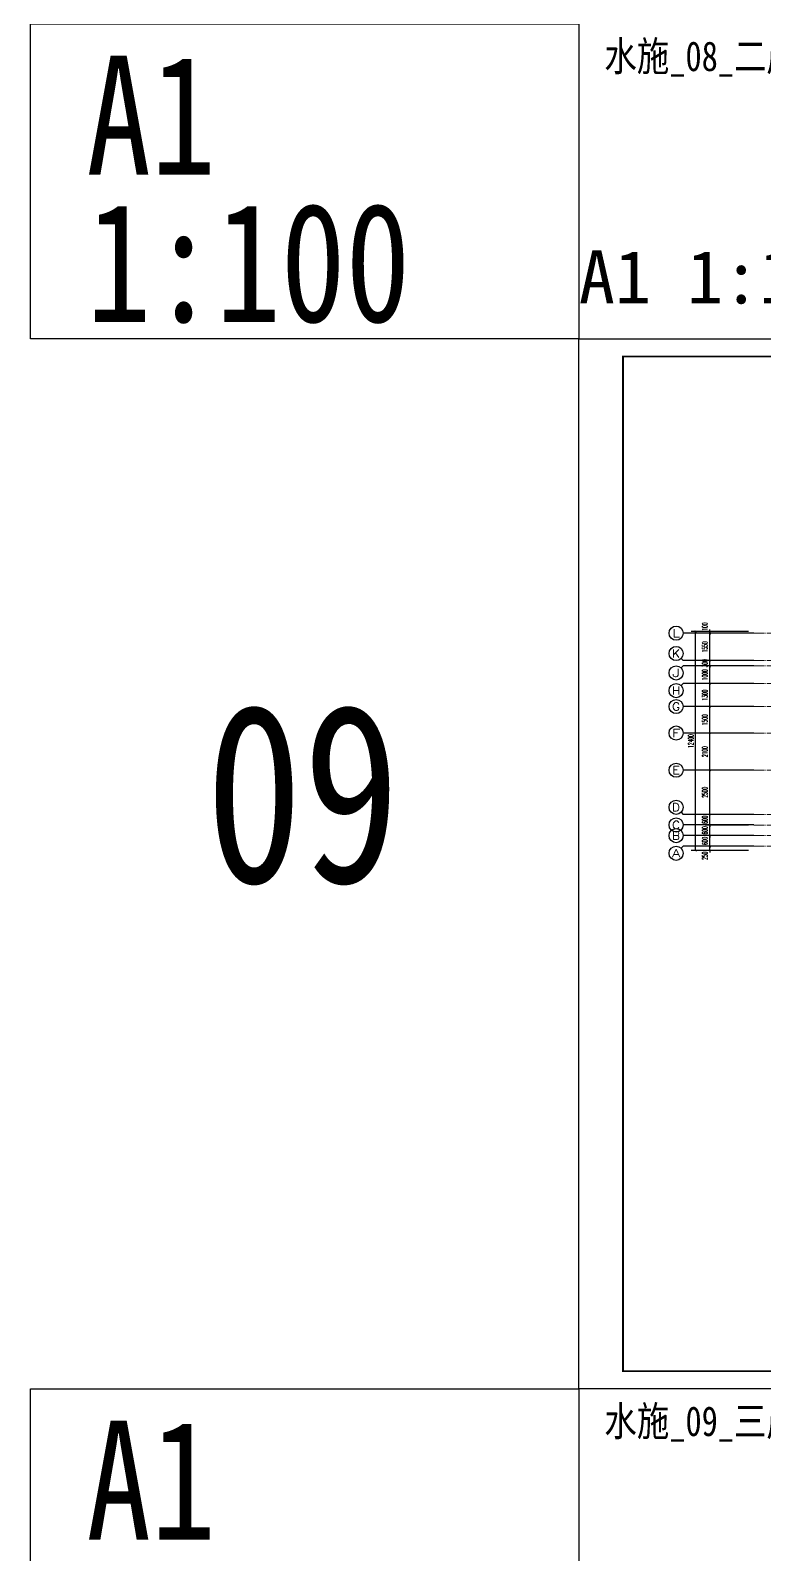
# Model space of a CAD drawing. Extents: x 27938 to 650306, y -92720 to 1524912.
# Drawn here: x 229214 to 270713, y 478675 to 564882 of the extents above; entities that cross this region are included whole.
import ezdxf
from ezdxf.enums import TextEntityAlignment as Align

# ---------------------------------------------------------------- set-up
doc = ezdxf.new("R2010")
doc.units = 0
doc.header["$LTSCALE"] = 1000
doc.header["$MEASUREMENT"] = 0
doc.linetypes.add('DOTE', pattern=[2.42, 2, -0.2, 0.02, -0.2])
for name, color, linetype in [('AXIS', 3, 'Continuous'), ('AXIS_TEXT', 4, 'Continuous'), ('text', 7, 'Continuous'), ('图框', 140, 'Continuous'), ('导图字', 7, 'Continuous')]:
    doc.layers.add(name, color=color, linetype=linetype)
doc.layers.add('DOTE', color=19, linetype='DOTE', lineweight=9)
doc.layers.add('yichutu', color=7, linetype='Continuous', true_color=0xffffff, plot=False)
doc.styles.add('_TCH_AXIS', font='COMPLEX', dxfattribs={"bigfont": 'GBCBIG'})
doc.styles.add('_TCH_DIM_T3', font='SIMPLEX.shx', dxfattribs={"width": 0.494118, "bigfont": 'GBCBIG.shx'})
doc.styles.add('_TCH_LABEL', font='simhei.ttf')
doc.styles.add('COMPLEX', font='COMPLEX')
doc.styles.add('黑体', font='simhei.ttf')
doc.dimstyles.new('_TCH_ARCH&&100', dxfattribs={"dimtxt": 297.5, "dimasz": 100, "dimexe": 250, "dimexo": 300, "dimgap": 126.25, "dimtad": 1, "dimdec": 0, "dimzin": 0, "dimdsep": 46, "dimtxsty": '_TCH_DIM_T3', "dimblk": 'ARCHTICK', "dimcen": 0.09, "dimclrt": 4, "dimazin": 2, "dimtfac": 1, "dimtdec": 0, "dimtix": 1, "dimtmove": 2, "dimatfit": 3, "dimfxl": 1, "dimtolj": 1, "dimtzin": 0, "dimarcsym": 0})

# ---------------------------------------------------------------- blocks, each defined once
blk = doc.blocks.new('FGDGDRGSDGDG')
at = {"layer": 'DOTE', "linetype": 'DOTE', "ltscale": 0.3}
for p, q in [((490182, 529998), (490182, 513948)), ((491982, 529998), (491982, 522348)), ((494982, 529998), (494982, 522348)), ((496782, 529998), (496782, 513948)), ((499982, 529998), (499982, 523848)), ((502482, 529998), (502482, 522348)), ((505282, 529998), (505282, 522348)), ((507782, 529998), (507782, 523848)), ((510982, 529998), (510982, 513948)), ((512782, 529998), (512782, 522348)), ((515782, 529998), (515782, 522348)), ((517582, 529998), (517582, 513948)), ((519382, 529998), (519382, 522348)), ((522382, 529998), (522382, 522348)), ((524182, 529998), (524182, 513948)), ((527382, 529998), (527382, 523848)), ((529882, 529998), (529882, 522348)), ((532682, 529998), (532682, 522348)), ((535182, 529998), (535182, 523848)), ((538382, 529998), (538382, 513948)), ((540182, 529998), (540182, 522348)), ((543182, 529998), (543182, 522348)), ((544982, 529998), (544982, 513948)), ((488182, 527998), (546982, 527998)), ((501682, 527998), (501682, 526448)), ((506082, 527998), (506082, 526448)), ((529082, 527998), (529082, 526448)), ((533482, 527998), (533482, 526448)), ((488182, 526448), (546982, 526448)), ((488182, 526148), (546982, 526148)), ((488182, 525148), (546982, 525148)), ((488182, 523848), (546982, 523848)), ((500682, 523848), (500682, 513948)), ((507082, 523848), (507082, 513948)), ((528082, 523848), (528082, 513948)), ((534482, 523848), (534482, 513948)), ((488182, 522348), (546982, 522348)), ((493682, 522348), (493682, 513948)), ((502632, 522348), (502632, 520248)), ((505132, 522348), (505132, 520248)), ((514082, 522348), (514082, 513948)), ((521082, 522348), (521082, 513948)), ((530032, 522348), (530032, 520248)), ((532532, 522348), (532532, 520248)), ((541482, 522348), (541482, 513948)), ((488182, 520248), (546982, 520248)), ((503882, 520248), (503882, 513948)), ((531282, 520248), (531282, 513948)), ((488182, 517748), (546982, 517748)), ((492882, 517748), (492882, 517148)), ((514882, 517748), (514882, 517148)), ((520282, 517748), (520282, 517148)), ((542282, 517748), (542282, 517148)), ((488182, 517148), (546982, 517148)), ((488182, 516548), (546982, 516548)), ((499982, 516548), (499982, 515948)), ((501482, 516548), (501482, 515948)), ((506282, 516548), (506282, 515948)), ((507782, 516548), (507782, 515948)), ((527382, 516548), (527382, 515948)), ((528882, 516548), (528882, 515948)), ((533682, 516548), (533682, 515948)), ((535182, 516548), (535182, 515948)), ((488182, 515948), (546982, 515948))]:
    blk.add_line(p, q, dxfattribs=at)
blk = doc.blocks.new('TK')
at = {"layer": '图框'}
blk.add_lwpolyline([(465375, 548714), (549475, 548714), (549475, 489314), (465375, 489314)], close=True, dxfattribs=at)
blk.add_lwpolyline([(465375, 548714), (549475, 548714), (549475, 489314), (465375, 489314)], close=True, dxfattribs=at)
at = {"layer": '图框', "const_width": 100}
blk.add_lwpolyline([(548475, 490314), (548475, 547714), (467875, 547714), (467875, 490314)], close=True, dxfattribs=at)
blk = doc.blocks.new('yct-841-594-84100-59399.9999999999-100-1000.0')
at = {"layer": 'yichutu', "color": 7, "true_color": 0xffffff}
blk.add_lwpolyline([(0, 0), (0, 59400), (84100, 59400), (84100, 0)], close=True, dxfattribs=at)
at = {"layer": 'yichutu', "color": 7, "true_color": 0xffffff, "style": '_TCH_LABEL'}
blk.add_text('A1 1:100', height=3000, dxfattribs=at).set_placement((0, 61400))
blk = doc.blocks.new('_ArchTick')
at = {"color": 0, "linetype": 'ByBlock', "const_width": 0.4}
blk.add_lwpolyline([(-0.5, -0.5), (0.5, 0.5)], dxfattribs=at)
blk = doc.blocks.new('*D919')
at = {"layer": 'AXIS', "color": 0, "lineweight": -2}
for p, q in [((269817, 518740), (267367, 518740)), ((269817, 518490), (267367, 518490)), ((267617, 518740), (267617, 518840)), ((267617, 518490), (267617, 518740)), ((267617, 518490), (267617, 518390))]:
    blk.add_line(p, q, dxfattribs=at)
at = {"layer": 'Defpoints', "color": 0}
for p in [(267617, 518740), (270117, 518740), (270117, 518490)]:
    blk.add_point(p, dxfattribs=at)
at = {"layer": 'AXIS', "color": 0, "lineweight": -2, "xscale": 100, "yscale": 100, "zscale": 100}
for p, rotation in [((267617, 518740), 270), ((267617, 518490), 90)]:
    blk.add_blockref('_ArchTick', p, dxfattribs=dict(at, rotation=rotation))
at = {"layer": 'AXIS', "color": 4, "insert": (267342, 518201), "char_height": 297.5, "attachment_point": 5, "rotation": 90, "style": '_TCH_DIM_T3'}
blk.add_mtext('\\A1;250', dxfattribs=at)
blk = doc.blocks.new('*D920')
at = {"layer": 'AXIS', "color": 0, "lineweight": -2}
for p, q in [((269817, 519340), (267367, 519340)), ((267617, 519340), (267617, 519440)), ((267617, 518740), (267617, 519340)), ((269817, 518740), (267367, 518740)), ((267617, 518740), (267617, 518640))]:
    blk.add_line(p, q, dxfattribs=at)
at = {"layer": 'Defpoints', "color": 0}
for p in [(267617, 519340), (270117, 519340), (270117, 518740)]:
    blk.add_point(p, dxfattribs=at)
at = {"layer": 'AXIS', "color": 0, "lineweight": -2, "xscale": 100, "yscale": 100, "zscale": 100}
for p, rotation in [((267617, 519340), 270), ((267617, 518740), 90)]:
    blk.add_blockref('_ArchTick', p, dxfattribs=dict(at, rotation=rotation))
at = {"layer": 'AXIS', "color": 4, "insert": (267342, 519040), "char_height": 297.5, "attachment_point": 5, "rotation": 90, "style": '_TCH_DIM_T3'}
blk.add_mtext('\\A1;600', dxfattribs=at)
blk = doc.blocks.new('*D921')
at = {"layer": 'AXIS', "color": 0, "lineweight": -2}
for p, q in [((269817, 519940), (267367, 519940)), ((267617, 519940), (267617, 520040)), ((267617, 519340), (267617, 519940)), ((269817, 519340), (267367, 519340)), ((267617, 519340), (267617, 519240))]:
    blk.add_line(p, q, dxfattribs=at)
at = {"layer": 'Defpoints', "color": 0}
for p in [(267617, 519940), (270117, 519940), (270117, 519340)]:
    blk.add_point(p, dxfattribs=at)
at = {"layer": 'AXIS', "color": 0, "lineweight": -2, "xscale": 100, "yscale": 100, "zscale": 100}
for p, rotation in [((267617, 519940), 270), ((267617, 519340), 90)]:
    blk.add_blockref('_ArchTick', p, dxfattribs=dict(at, rotation=rotation))
at = {"layer": 'AXIS', "color": 4, "insert": (267342, 519640), "char_height": 297.5, "attachment_point": 5, "rotation": 90, "style": '_TCH_DIM_T3'}
blk.add_mtext('\\A1;600', dxfattribs=at)
blk = doc.blocks.new('*D922')
at = {"layer": 'AXIS', "color": 0, "lineweight": -2}
for p, q in [((269817, 520540), (267367, 520540)), ((269817, 519940), (267367, 519940)), ((267617, 520540), (267617, 520640)), ((267617, 519940), (267617, 520540)), ((267617, 519940), (267617, 519840))]:
    blk.add_line(p, q, dxfattribs=at)
at = {"layer": 'Defpoints', "color": 0}
for p in [(267617, 520540), (270117, 520540), (270117, 519940)]:
    blk.add_point(p, dxfattribs=at)
at = {"layer": 'AXIS', "color": 0, "lineweight": -2, "xscale": 100, "yscale": 100, "zscale": 100}
for p, rotation in [((267617, 520540), 270), ((267617, 519940), 90)]:
    blk.add_blockref('_ArchTick', p, dxfattribs=dict(at, rotation=rotation))
at = {"layer": 'AXIS', "color": 4, "insert": (267342, 520240), "char_height": 297.5, "attachment_point": 5, "rotation": 90, "style": '_TCH_DIM_T3'}
blk.add_mtext('\\A1;600', dxfattribs=at)
blk = doc.blocks.new('*D923')
at = {"layer": 'AXIS', "color": 0, "lineweight": -2}
for p, q in [((269817, 523040), (267367, 523040)), ((267617, 520540), (267617, 523040)), ((269817, 520540), (267367, 520540))]:
    blk.add_line(p, q, dxfattribs=at)
at = {"layer": 'Defpoints', "color": 0}
for p in [(267617, 523040), (270117, 523040), (270117, 520540)]:
    blk.add_point(p, dxfattribs=at)
at = {"layer": 'AXIS', "color": 0, "lineweight": -2, "xscale": 100, "yscale": 100, "zscale": 100}
for p, rotation in [((267617, 523040), 90), ((267617, 520540), 270)]:
    blk.add_blockref('_ArchTick', p, dxfattribs=dict(at, rotation=rotation))
at = {"layer": 'AXIS', "color": 4, "insert": (267342, 521790), "char_height": 297.5, "attachment_point": 5, "rotation": 90, "style": '_TCH_DIM_T3'}
blk.add_mtext('\\A1;2500', dxfattribs=at)
blk = doc.blocks.new('*D924')
at = {"layer": 'AXIS', "color": 0, "lineweight": -2}
for p, q in [((269817, 525140), (267367, 525140)), ((267617, 523040), (267617, 525140)), ((269817, 523040), (267367, 523040))]:
    blk.add_line(p, q, dxfattribs=at)
at = {"layer": 'Defpoints', "color": 0}
for p in [(267617, 525140), (270117, 525140), (270117, 523040)]:
    blk.add_point(p, dxfattribs=at)
at = {"layer": 'AXIS', "color": 0, "lineweight": -2, "xscale": 100, "yscale": 100, "zscale": 100}
for p, rotation in [((267617, 525140), 90), ((267617, 523040), 270)]:
    blk.add_blockref('_ArchTick', p, dxfattribs=dict(at, rotation=rotation))
at = {"layer": 'AXIS', "color": 4, "insert": (267342, 524090), "char_height": 297.5, "attachment_point": 5, "rotation": 90, "style": '_TCH_DIM_T3'}
blk.add_mtext('\\A1;2100', dxfattribs=at)
blk = doc.blocks.new('*D925')
at = {"layer": 'AXIS', "color": 0, "lineweight": -2}
for p, q in [((269817, 526640), (267367, 526640)), ((267617, 525140), (267617, 526640)), ((269817, 525140), (267367, 525140))]:
    blk.add_line(p, q, dxfattribs=at)
at = {"layer": 'Defpoints', "color": 0}
for p in [(267617, 526640), (270117, 526640), (270117, 525140)]:
    blk.add_point(p, dxfattribs=at)
at = {"layer": 'AXIS', "color": 0, "lineweight": -2, "xscale": 100, "yscale": 100, "zscale": 100}
for p, rotation in [((267617, 526640), 90), ((267617, 525140), 270)]:
    blk.add_blockref('_ArchTick', p, dxfattribs=dict(at, rotation=rotation))
at = {"layer": 'AXIS', "color": 4, "insert": (267342, 525890), "char_height": 297.5, "attachment_point": 5, "rotation": 90, "style": '_TCH_DIM_T3'}
blk.add_mtext('\\A1;1500', dxfattribs=at)
blk = doc.blocks.new('*D926')
at = {"layer": 'AXIS', "color": 0, "lineweight": -2}
for p, q in [((269817, 527940), (267367, 527940)), ((267617, 526640), (267617, 527940)), ((269817, 526640), (267367, 526640))]:
    blk.add_line(p, q, dxfattribs=at)
at = {"layer": 'Defpoints', "color": 0}
for p in [(267617, 527940), (270117, 527940), (270117, 526640)]:
    blk.add_point(p, dxfattribs=at)
at = {"layer": 'AXIS', "color": 0, "lineweight": -2, "xscale": 100, "yscale": 100, "zscale": 100}
for p, rotation in [((267617, 527940), 90), ((267617, 526640), 270)]:
    blk.add_blockref('_ArchTick', p, dxfattribs=dict(at, rotation=rotation))
at = {"layer": 'AXIS', "color": 4, "insert": (267342, 527290), "char_height": 297.5, "attachment_point": 5, "rotation": 90, "style": '_TCH_DIM_T3'}
blk.add_mtext('\\A1;1300', dxfattribs=at)
blk = doc.blocks.new('*D927')
at = {"layer": 'AXIS', "color": 0, "lineweight": -2}
for p, q in [((269817, 528940), (267367, 528940)), ((267617, 527940), (267617, 528940)), ((269817, 527940), (267367, 527940))]:
    blk.add_line(p, q, dxfattribs=at)
at = {"layer": 'Defpoints', "color": 0}
for p in [(267617, 528940), (270117, 528940), (270117, 527940)]:
    blk.add_point(p, dxfattribs=at)
at = {"layer": 'AXIS', "color": 0, "lineweight": -2, "xscale": 100, "yscale": 100, "zscale": 100}
for p, rotation in [((267617, 528940), 90), ((267617, 527940), 270)]:
    blk.add_blockref('_ArchTick', p, dxfattribs=dict(at, rotation=rotation))
at = {"layer": 'AXIS', "color": 4, "insert": (267342, 528440), "char_height": 297.5, "attachment_point": 5, "rotation": 90, "style": '_TCH_DIM_T3'}
blk.add_mtext('\\A1;1000', dxfattribs=at)
blk = doc.blocks.new('*D928')
at = {"layer": 'AXIS', "color": 0, "lineweight": -2}
for p, q in [((267617, 529240), (267617, 529340)), ((269817, 529240), (267367, 529240)), ((269817, 528940), (267367, 528940)), ((267617, 528940), (267617, 529240)), ((267617, 528940), (267617, 528840))]:
    blk.add_line(p, q, dxfattribs=at)
at = {"layer": 'Defpoints', "color": 0}
for p in [(267617, 529240), (270117, 529240), (270117, 528940)]:
    blk.add_point(p, dxfattribs=at)
at = {"layer": 'AXIS', "color": 0, "lineweight": -2, "xscale": 100, "yscale": 100, "zscale": 100}
for p, rotation in [((267617, 529240), 270), ((267617, 528940), 90)]:
    blk.add_blockref('_ArchTick', p, dxfattribs=dict(at, rotation=rotation))
at = {"layer": 'AXIS', "color": 4, "insert": (267342, 529090), "char_height": 297.5, "attachment_point": 5, "rotation": 90, "style": '_TCH_DIM_T3'}
blk.add_mtext('\\A1;300', dxfattribs=at)
blk = doc.blocks.new('*D929')
at = {"layer": 'AXIS', "color": 0, "lineweight": -2}
for p, q in [((269817, 530790), (267367, 530790)), ((267617, 529240), (267617, 530790)), ((269817, 529240), (267367, 529240))]:
    blk.add_line(p, q, dxfattribs=at)
at = {"layer": 'Defpoints', "color": 0}
for p in [(267617, 530790), (270117, 530790), (270117, 529240)]:
    blk.add_point(p, dxfattribs=at)
at = {"layer": 'AXIS', "color": 0, "lineweight": -2, "xscale": 100, "yscale": 100, "zscale": 100}
for p, rotation in [((267617, 530790), 90), ((267617, 529240), 270)]:
    blk.add_blockref('_ArchTick', p, dxfattribs=dict(at, rotation=rotation))
at = {"layer": 'AXIS', "color": 4, "insert": (267342, 530015), "char_height": 297.5, "attachment_point": 5, "rotation": 90, "style": '_TCH_DIM_T3'}
blk.add_mtext('\\A1;1550', dxfattribs=at)
blk = doc.blocks.new('*D930')
at = {"layer": 'AXIS', "color": 0, "lineweight": -2}
for p, q in [((269817, 530890), (267367, 530890)), ((269817, 530790), (267367, 530790)), ((267617, 530890), (267617, 530990)), ((267617, 530790), (267617, 530890)), ((267617, 530790), (267617, 530690))]:
    blk.add_line(p, q, dxfattribs=at)
at = {"layer": 'Defpoints', "color": 0}
for p in [(267617, 530890), (270117, 530890), (270117, 530790)]:
    blk.add_point(p, dxfattribs=at)
at = {"layer": 'AXIS', "color": 0, "lineweight": -2, "xscale": 100, "yscale": 100, "zscale": 100}
for p, rotation in [((267617, 530890), 270), ((267617, 530790), 90)]:
    blk.add_blockref('_ArchTick', p, dxfattribs=dict(at, rotation=rotation))
at = {"layer": 'AXIS', "color": 4, "insert": (267342, 531165), "char_height": 297.5, "attachment_point": 5, "rotation": 90, "style": '_TCH_DIM_T3'}
blk.add_mtext('\\A1;100', dxfattribs=at)
blk = doc.blocks.new('*D931')
at = {"layer": 'AXIS', "color": 0, "lineweight": -2}
for p, q in [((269817, 530890), (266567, 530890)), ((266817, 518490), (266817, 530890)), ((269817, 518490), (266567, 518490))]:
    blk.add_line(p, q, dxfattribs=at)
at = {"layer": 'Defpoints', "color": 0}
for p in [(266817, 530890), (270117, 530890), (270117, 518490)]:
    blk.add_point(p, dxfattribs=at)
at = {"layer": 'AXIS', "color": 0, "lineweight": -2, "xscale": 100, "yscale": 100, "zscale": 100}
for p, rotation in [((266817, 530890), 90), ((266817, 518490), 270)]:
    blk.add_blockref('_ArchTick', p, dxfattribs=dict(at, rotation=rotation))
at = {"layer": 'AXIS', "color": 4, "insert": (266542, 524690), "char_height": 297.5, "attachment_point": 5, "rotation": 90, "style": '_TCH_DIM_T3'}
blk.add_mtext('\\A1;12400', dxfattribs=at)
blk = doc.blocks.new('_AXISO')
blk.add_circle((0, 0), 0.5)
at = {"layer": 'AXIS_TEXT', "style": 'COMPLEX', "width": 1.041667}
blk.add_attdef('A', text='', height=0.56, dxfattribs=at).set_placement((-0.25, -0.28), (0.25, -0.28), align=Align.FIT)

msp = doc.modelspace()

# ---------------------------------------------------------------- linework, layer by layer
at = {"layer": 'AXIS'}
for p, q in [((270116.6, 530790.4), (266116.6, 530790.4)), ((265999.4, 529357.6), (266116.6, 529240.4)), ((265999.4, 528823.3), (266116.6, 528940.4)), ((270116.6, 529240.4), (266116.6, 529240.4)), ((270116.6, 528940.4), (266116.6, 528940.4)), ((265999.4, 527823.3), (266116.6, 527940.4)), ((270116.6, 527940.4), (266116.6, 527940.4)), ((270116.6, 526640.4), (266116.6, 526640.4)), ((270116.6, 525140.4), (266116.6, 525140.4)), ((270116.6, 523040.4), (266116.6, 523040.4)), ((265999.4, 520657.6), (266116.6, 520540.4)), ((270116.6, 520540.4), (266116.6, 520540.4)), ((270116.6, 519940.4), (266116.6, 519940.4)), ((270116.6, 519340.4), (266116.6, 519340.4)), ((265999.4, 518623.3), (266116.6, 518740.4)), ((270116.6, 518740.4), (266116.6, 518740.4))]:
    msp.add_line(p, q, dxfattribs=at)
at = {"layer": 'text', "color": 2}
for points in [[(260214.1, 547440.2), (229214.1, 547440.2), (229214.1, 565248.6), (260214.1, 565248.6)], [(260214.1, 470231.9), (229214.1, 470231.9), (229214.1, 488040.2), (260214.1, 488040.2)]]:
    msp.add_lwpolyline(points, close=True, dxfattribs=at)

# ---------------------------------------------------------------- block references
for name, p in [('TK', (-205160.9, -1273.4)), ('FGDGDRGSDGDG', (-218065.9, 2792))]:
    msp.add_blockref(name, p)
at = {"layer": 'AXIS'}
ref = msp.add_blockref('_AXISO', (265716.6, 530790.4), dxfattribs=dict(at, xscale=800, yscale=800, zscale=800))
ref.add_attrib('A', 'L', dxfattribs={"layer": 'AXIS_TEXT', "height": 452.5, "style": '_TCH_AXIS', "width": 1.4}).set_placement((265490.3, 530564.2), (265942.9, 530564.2), align=Align.FIT)
ref = msp.add_blockref('_AXISO', (265716.6, 529640.4), dxfattribs=dict(at, xscale=800, yscale=800, zscale=800))
ref.add_attrib('A', 'K', dxfattribs={"layer": 'AXIS_TEXT', "height": 452.5, "style": '_TCH_AXIS', "width": 1.105263}).set_placement((265490.3, 529414.2), (265942.9, 529414.2), align=Align.FIT)
ref = msp.add_blockref('_AXISO', (265716.6, 528540.4), dxfattribs=dict(at, xscale=800, yscale=800, zscale=800))
ref.add_attrib('A', 'J', dxfattribs={"layer": 'AXIS_TEXT', "height": 452.5, "style": '_TCH_AXIS', "width": 1.909091}).set_placement((265490.3, 528314.2), (265942.9, 528314.2), align=Align.FIT)
ref = msp.add_blockref('_AXISO', (265716.6, 527540.4), dxfattribs=dict(at, xscale=800, yscale=800, zscale=800))
ref.add_attrib('A', 'H', dxfattribs={"layer": 'AXIS_TEXT', "height": 452.5, "style": '_TCH_AXIS', "width": 1.05}).set_placement((265490.3, 527314.2), (265942.9, 527314.2), align=Align.FIT)
ref = msp.add_blockref('_AXISO', (265716.6, 526640.4), dxfattribs=dict(at, xscale=800, yscale=800, zscale=800))
ref.add_attrib('A', 'G', dxfattribs={"layer": 'AXIS_TEXT', "height": 452.5, "style": '_TCH_AXIS', "width": 1.166667}).set_placement((265490.3, 526414.2), (265942.9, 526414.2), align=Align.FIT)
ref = msp.add_blockref('_AXISO', (265716.6, 525140.4), dxfattribs=dict(at, xscale=800, yscale=800, zscale=800))
ref.add_attrib('A', 'F', dxfattribs={"layer": 'AXIS_TEXT', "height": 452.5, "style": '_TCH_AXIS', "width": 1.3125}).set_placement((265490.3, 524914.2), (265942.9, 524914.2), align=Align.FIT)
ref = msp.add_blockref('_AXISO', (265716.6, 523040.4), dxfattribs=dict(at, xscale=800, yscale=800, zscale=800))
ref.add_attrib('A', 'E', dxfattribs={"layer": 'AXIS_TEXT', "height": 452.5, "style": '_TCH_AXIS', "width": 1.3125}).set_placement((265490.3, 522814.2), (265942.9, 522814.2), align=Align.FIT)
ref = msp.add_blockref('_AXISO', (265716.6, 520940.4), dxfattribs=dict(at, xscale=800, yscale=800, zscale=800))
ref.add_attrib('A', 'D', dxfattribs={"layer": 'AXIS_TEXT', "height": 452.5, "style": '_TCH_AXIS', "width": 1.235294}).set_placement((265490.3, 520714.2), (265942.9, 520714.2), align=Align.FIT)
ref = msp.add_blockref('_AXISO', (265716.6, 519940.4), dxfattribs=dict(at, xscale=800, yscale=800, zscale=800))
ref.add_attrib('A', 'C', dxfattribs={"layer": 'AXIS_TEXT', "height": 452.5, "style": '_TCH_AXIS', "width": 1.4}).set_placement((265490.3, 519714.2), (265942.9, 519714.2), align=Align.FIT)
ref = msp.add_blockref('_AXISO', (265716.6, 519340.4), dxfattribs=dict(at, xscale=800, yscale=800, zscale=800))
ref.add_attrib('A', 'B', dxfattribs={"layer": 'AXIS_TEXT', "height": 452.5, "style": '_TCH_AXIS', "width": 1.235294}).set_placement((265490.3, 519114.2), (265942.9, 519114.2), align=Align.FIT)
ref = msp.add_blockref('_AXISO', (265716.6, 518340.4), dxfattribs=dict(at, xscale=800, yscale=800, zscale=800))
ref.add_attrib('A', 'A', dxfattribs={"layer": 'AXIS_TEXT', "height": 452.5, "style": '_TCH_AXIS', "width": 1.166667}).set_placement((265490.3, 518114.2), (265942.9, 518114.2), align=Align.FIT)
at = {"layer": 'yichutu'}
msp.add_blockref('yct-841-594-84100-59399.9999999999-100-1000.0', (260214.1, 488040.2), dxfattribs=at)

# ---------------------------------------------------------------- texts
at = {"layer": 'text', "color": 2, "style": '黑体', "width": 0.8}
for s, p in [('A1', (232367.4, 556723)), ('1:100', (232377.3, 548396.9)), ('A1', (232367.4, 479514.7))]:
    msp.add_text(s, height=6729.45, dxfattribs=at).set_placement(p)
at = {"layer": 'text', "color": 1, "style": '黑体', "width": 0.8}
msp.add_text('09', height=10094.18, dxfattribs=at).set_placement((239112.3, 516687.2))
at = {"layer": '导图字', "color": 1, "style": '黑体', "width": 0.8}
for s, p in [('水施_08_二层给排水平面图_A1', (261657.3, 562585.2)), ('水施_09_三层给排水平面图_A1', (261657.3, 485376.8))]:
    msp.add_text(s, height=1682.363, dxfattribs=at).set_placement(p)

# ---------------------------------------------------------------- dimensions: what is measured, and where the dimension line sits
at = {"layer": 'AXIS'}
for base, p1, p2, picture, middle in [((267616.6, 530890.4), (270116.6, 530790.4), (270116.6, 530890.4), '*D930', (267341.6, 531165.4)), ((267616.6, 518740.4), (270116.6, 518490.4), (270116.6, 518740.4), '*D919', (267341.6, 518201.4))]:
    dim = msp.add_linear_dim(base=base, p1=p1, p2=p2, angle=90, dimstyle='_TCH_ARCH&&100', dxfattribs=at)
    dim.commit()
    dim.dimension.update_dxf_attribs({"geometry": picture, "text_midpoint": middle, "dimtype": 129})
for p1, p2, distance, picture, middle in [((270116.6, 518490.4), (270116.6, 530890.4), 3300, '*D931', (266541.6, 524690.4)), ((270116.6, 529240.4), (270116.6, 530790.4), 2500, '*D929', (267341.6, 530015.4)), ((270116.6, 528940.4), (270116.6, 529240.4), 2500, '*D928', (267341.6, 529090.4)), ((270116.6, 527940.4), (270116.6, 528940.4), 2500, '*D927', (267341.6, 528440.4)), ((270116.6, 526640.4), (270116.6, 527940.4), 2500, '*D926', (267341.6, 527290.4)), ((270116.6, 525140.4), (270116.6, 526640.4), 2500, '*D925', (267341.6, 525890.4)), ((270116.6, 523040.4), (270116.6, 525140.4), 2500, '*D924', (267341.6, 524090.4)), ((270116.6, 520540.4), (270116.6, 523040.4), 2500, '*D923', (267341.6, 521790.4)), ((270116.6, 519940.4), (270116.6, 520540.4), 2500, '*D922', (267341.6, 520240.4)), ((270116.6, 519340.4), (270116.6, 519940.4), 2500, '*D921', (267341.6, 519640.4)), ((270116.6, 518740.4), (270116.6, 519340.4), 2500, '*D920', (267341.6, 519040.4))]:
    dim = msp.add_aligned_dim(p1=p1, p2=p2, distance=distance, dimstyle='_TCH_ARCH&&100', dxfattribs=at)
    dim.commit()
    dim.dimension.update_dxf_attribs({"geometry": picture, "text_midpoint": middle})

doc.saveas('drawing.dxf')
